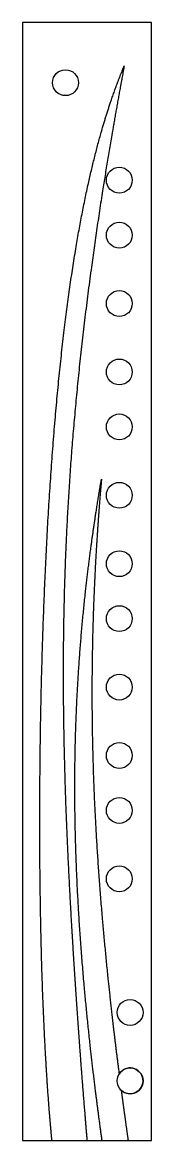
# Model space of a CAD drawing. Header units: millimetres. Extents: x -282 to -252, y -4 to 255.
import ezdxf

# ---------------------------------------------------------------- set-up
doc = ezdxf.new("R2010")
doc.units = ezdxf.units.MM
doc.layers.get('0').update_dxf_attribs({"linetype": 'CONTINUOUS'})

msp = doc.modelspace()

# ---------------------------------------------------------------- linework, layer by layer
for p, q in [((-252.25, 255.5), (-282.25, 255.5)), ((-282.25, 255.5), (-282.25, -4)), ((-252.25, -4), (-252.25, 255.5)), ((-282.25, -4), (-275.38, -4)), ((-282.25, -4), (-252.25, -4)), ((-267.25, -4), (-263.75, -4)), ((-257.7, -4), (-252.25, -4))]:
    msp.add_line(p, q)
for centre in [(-272.25, 241.5), (-259.75, 218.87), (-259.75, 206.12), (-259.75, 190.25), (-259.75, 174.37), (-259.75, 161.62), (-259.75, 145.75), (-259.75, 129.88), (-259.75, 117.13), (-259.75, 101.25), (-259.75, 85.38), (-259.75, 72.63), (-259.75, 56.75), (-257.25, 25.75), (-257.25, 9.87)]:
    msp.add_circle(centre, 3)
msp.add_arc((-257.25, 9.87), 3, -133.4209, 148.2813)
for points in [[(-275.38, -4), (-275.61, -1.65), (-276.04, 3.21), (-276.61, 10.95), (-277.26, 22.21), (-277.84, 37.85), (-278.18, 55.03), (-278.27, 73.62), (-278.07, 93.37), (-277.56, 113.83), (-276.69, 134.48), (-275.45, 154.76), (-273.78, 174.11), (-271.67, 192.07), (-269.11, 208.32), (-266.08, 222.71), (-263.31, 232.71), (-261.03, 239.37), (-259.43, 243.43), (-258.61, 245.38)], [(-258.61, 245.38), (-259.37, 241.34), (-260.84, 233.32), (-262.91, 221.41), (-265.35, 205.77), (-267.9, 186.64), (-269.91, 167.96), (-271.4, 149.74), (-272.35, 132.02), (-272.81, 114.8), (-272.84, 98.11), (-272.52, 81.94), (-271.95, 66.31), (-271.19, 51.21), (-270.31, 36.64), (-269.36, 22.57), (-268.54, 11.7), (-267.9, 3.77), (-267.47, -1.43), (-267.25, -4)], [(-263.75, -4), (-264.21, -0.63), (-265.11, 6.08), (-266.34, 16.07), (-267.74, 29.24), (-269.05, 45.42), (-269.89, 61.29), (-270.21, 76.83), (-269.98, 92.03), (-269.2, 106.87), (-267.93, 121.39), (-266.53, 132.77), (-265.28, 141.17), (-264.37, 146.72), (-263.89, 149.48)], [(-259.31, 7.7), (-259, 5.37), (-258.69, 3.04), (-258.37, 0.7), (-258.04, -1.65), (-257.7, -4)]]:
    msp.add_open_spline(points, degree=5)
msp.add_open_spline([(-263.89, 149.48), (-264.13, 146.71), (-264.6, 141.15), (-265.19, 132.72), (-265.78, 121.32), (-266.16, 106.78), (-266.15, 91.93), (-265.72, 76.73), (-264.86, 61.19), (-263.61, 45.33), (-262.29, 32.16), (-261.14, 22.1), (-260.29, 15.26), (-259.83, 11.7), (-259.8, 11.45)], degree=5, knots=[-1, -1, -1, -1, -1, -1, -0.9, -0.8, -0.7, -0.6, -0.5, -0.4, -0.3, -0.2, -0.1, -0.0925898, -0.0925898, -0.0925898, -0.0925898, -0.0925898, -0.0925898])

doc.saveas('drawing.dxf')
